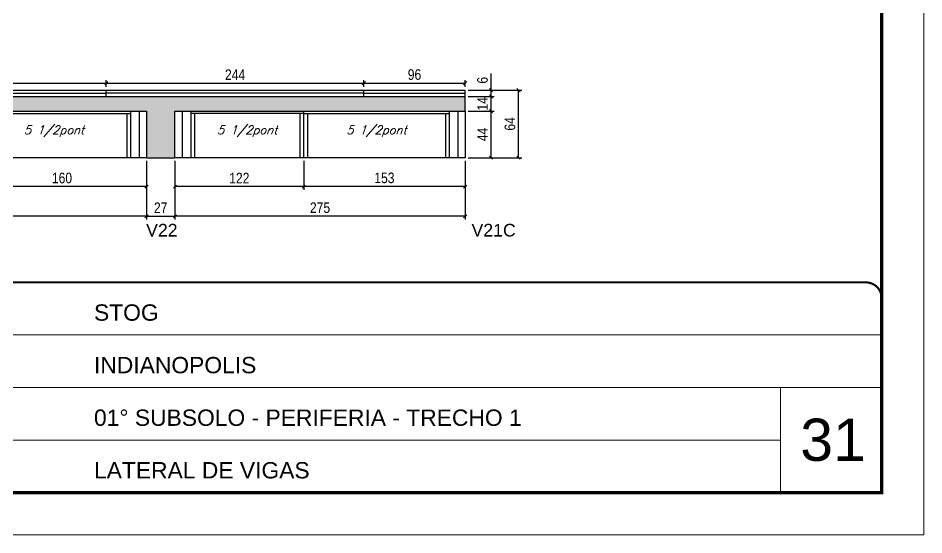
# Model space of a CAD drawing. Extents: x 0 to 6325, y 5574 to 19307.
# Drawn here: x 3797 to 4655, y 9020 to 9510 of the extents above; entities that cross this region are included whole.
import ezdxf

# ---------------------------------------------------------------- set-up
doc = ezdxf.new("R2010")
doc.units = 0
doc.linetypes.add('CONTINUO', pattern=[0])
doc.linetypes.add('DASHED', pattern=[0.75, 0.5, -0.25])
for name, color, linetype in [('1', 1, 'Continuous'), ('5', 5, 'Continuous'), ('COTA', 241, 'Continuous'), ('Painéis', 200, 'Continuous'), ('SARR_2.2x7', 40, 'Continuous'), ('SARR_3.5x7', 81, 'Continuous'), ('SARR_EDITAR', 141, 'Continuous'), ('texto', 7, 'Continuous')]:
    doc.layers.add(name, color=color, linetype=linetype)
for name, color, linetype, lineweight in [('CARIMBO', 255, 'Continuous', 9), ('Folhas', 255, 'Continuous', 9), ('SARRAFO DE PRESSAO', 251, 'DASHED', 9)]:
    doc.layers.add(name, color=color, linetype=linetype, lineweight=lineweight)
doc.styles.add('arial', font='arial.ttf')
doc.styles.add('COTA TECNICA', font='techl___.ttf', dxfattribs={"height": 10})
doc.styles.add('Romans', font='romans.shx')
doc.styles.get("Standard").update_dxf_attribs({"font": 'arial.ttf'})
doc.dimstyles.new('PAINEL', dxfattribs={"dimtxt": 10, "dimasz": 3, "dimexe": 3, "dimexo": 3, "dimgap": 3, "dimtad": 1, "dimdec": 1, "dimzin": 12, "dimdsep": 46, "dimtxsty": 'COTA TECNICA', "dimblk1": 'OBLIQUE', "dimblk2": 'OBLIQUE', "dimsah": 1, "dimcen": 0.9, "dimclrd": 4, "dimclre": 4, "dimclrt": 240, "dimadec": 1, "dimazin": 3, "dimtfac": 1, "dimtdec": 1, "dimtmove": 0, "dimatfit": 3, "dimfxl": 1, "dimtolj": 1, "dimtzin": 12, "dimarcsym": 0})

# ---------------------------------------------------------------- blocks, each defined once
blk = doc.blocks.new('9999999999')
at = {"color": 30, "linetype": 'CONTINUO'}
for p, q in [((98564.56, 34379.64), (99583.98, 34379.64)), ((98564.56, 34329.83), (99487.98, 34329.83)), ((99583.98, 34329.83), (99487.98, 34329.83)), ((99487.98, 34329.83), (99487.98, 34230.21)), ((98564.56, 34280.02), (99487.98, 34280.02))]:
    blk.add_line(p, q, dxfattribs=at)
at = {"color": 30, "linetype": 'CONTINUO', "const_width": 2}
blk.add_lwpolyline([(99583.98, 34230.21), (99583.98, 34414.45, 0.414214), (99568.98, 34429.45), (98228.98, 34429.45, 0.414214), (98213.98, 34414.45), (98213.98, 34245.21, 0.414214), (98228.98, 34230.21), (99583.98, 34230.21)], format="xyb", dxfattribs=at)
at = {"layer": 'Folhas'}
blk.add_lwpolyline([(98138.98, 34190.21), (99623.98, 34190.21), (99623.98, 35240.21), (98138.98, 35240.21)], close=True, dxfattribs=at)
at = {"layer": 'Folhas', "color": 30, "const_width": 3}
blk.add_lwpolyline([(98213.98, 34230.21), (99583.98, 34230.21), (99583.98, 35200.21), (98213.98, 35200.21)], close=True, dxfattribs=at)
at = {"color": 7, "linetype": 'Continuous', "ltscale": 5, "style": 'arial'}
for s, height, p in [('STOG', 15.483, (98837.68, 34393.13)), ('INDIANOPOLIS', 15.4829, (98837.68, 34343.32)), ('01° SUBSOLO - PERIFERIA - TRECHO 1', 15.4829, (98837.68, 34293.51)), ('LATERAL DE VIGAS', 15.4829, (98837.68, 34243.7))]:
    blk.add_text(s, height=height, dxfattribs=at).set_placement(p)
blk = doc.blocks.new('_Oblique')
at = {"layer": '1', "color": 0, "lineweight": -2}
blk.add_line((-0.5, -0.5), (0.5, 0.5), dxfattribs=at)
blk = doc.blocks.new('*D3371')
at = {"layer": 'COTA', "color": 4, "lineweight": -2, "transparency": 16777216}
for p, q in [((3945.37, 9374.38), (3945.37, 9318.85)), ((4220.37, 9374.38), (4220.37, 9318.85)), ((4220.37, 9321.85), (3945.37, 9321.85))]:
    blk.add_line(p, q, dxfattribs=at)
at = {"layer": 'Defpoints', "color": 0, "transparency": 16777216}
for p in [(3945.37, 9377.38), (4220.37, 9377.38), (3945.37, 9321.85)]:
    blk.add_point(p, dxfattribs=at)
at = {"layer": 'COTA', "color": 4, "lineweight": -2, "transparency": 16777216, "xscale": 3, "yscale": 3, "zscale": 3, "rotation": 180}
blk.add_blockref('_Oblique', (3945.37, 9321.85), dxfattribs=at)
at = {"layer": 'COTA', "color": 4, "lineweight": -2, "transparency": 16777216, "xscale": 3, "yscale": 3, "zscale": 3}
blk.add_blockref('_Oblique', (4220.37, 9321.85), dxfattribs=at)
at = {"layer": 'COTA', "color": 240, "transparency": 16777216, "insert": (4082.87, 9329.96), "char_height": 10, "attachment_point": 5, "style": 'COTA TECNICA'}
blk.add_mtext('\\A1;275', dxfattribs=at)
blk = doc.blocks.new('*D3372')
at = {"layer": 'COTA', "color": 4, "lineweight": -2, "transparency": 16777216}
for p, q in [((4223.37, 9421.38), (4247.91, 9421.38)), ((4244.91, 9377.38), (4244.91, 9421.38)), ((4223.37, 9377.38), (4247.91, 9377.38))]:
    blk.add_line(p, q, dxfattribs=at)
at = {"layer": 'Defpoints', "color": 0, "transparency": 16777216}
for p in [(4220.37, 9421.38), (4244.91, 9421.38), (4220.37, 9377.38)]:
    blk.add_point(p, dxfattribs=at)
at = {"layer": 'COTA', "color": 4, "lineweight": -2, "transparency": 16777216, "xscale": 3, "yscale": 3, "zscale": 3}
for p, rotation in [((4244.91, 9421.38), 90), ((4244.91, 9377.38), 270)]:
    blk.add_blockref('_Oblique', p, dxfattribs=dict(at, rotation=rotation))
at = {"layer": 'COTA', "color": 240, "transparency": 16777216, "insert": (4236.84, 9399.38), "char_height": 10, "attachment_point": 5, "rotation": 90, "style": 'COTA TECNICA'}
blk.add_mtext('\\A1;44', dxfattribs=at)
blk = doc.blocks.new('*D4433')
at = {"layer": 'COTA', "color": 4, "lineweight": -2, "transparency": 16777216}
for p, q in [((4223.37, 9435.38), (4247.91, 9435.38)), ((4244.91, 9421.38), (4244.91, 9435.38)), ((4223.37, 9421.38), (4247.91, 9421.38))]:
    blk.add_line(p, q, dxfattribs=at)
at = {"layer": 'Defpoints', "color": 0, "transparency": 16777216}
for p in [(4220.37, 9435.38), (4244.91, 9435.38), (4220.37, 9421.38)]:
    blk.add_point(p, dxfattribs=at)
at = {"layer": 'COTA', "color": 4, "lineweight": -2, "transparency": 16777216, "xscale": 3, "yscale": 3, "zscale": 3}
for p, rotation in [((4244.91, 9435.38), 90), ((4244.91, 9421.38), 270)]:
    blk.add_blockref('_Oblique', p, dxfattribs=dict(at, rotation=rotation))
at = {"layer": 'COTA', "color": 240, "transparency": 16777216, "insert": (4236.84, 9428.38), "char_height": 10, "attachment_point": 5, "rotation": 90, "style": 'COTA TECNICA'}
blk.add_mtext('\\A1;14', dxfattribs=at)
blk = doc.blocks.new('*D3373')
at = {"layer": 'COTA', "color": 4, "lineweight": -2, "transparency": 16777216}
for p, q in [((4223.37, 9441.38), (4273.91, 9441.38)), ((4270.91, 9377.38), (4270.91, 9441.38)), ((4223.37, 9377.38), (4273.91, 9377.38))]:
    blk.add_line(p, q, dxfattribs=at)
at = {"layer": 'Defpoints', "color": 0, "transparency": 16777216}
for p in [(4220.37, 9441.38), (4270.91, 9441.38), (4220.37, 9377.38)]:
    blk.add_point(p, dxfattribs=at)
at = {"layer": 'COTA', "color": 4, "lineweight": -2, "transparency": 16777216, "xscale": 3, "yscale": 3, "zscale": 3}
for p, rotation in [((4270.91, 9441.38), 90), ((4270.91, 9377.38), 270)]:
    blk.add_blockref('_Oblique', p, dxfattribs=dict(at, rotation=rotation))
at = {"layer": 'COTA', "color": 240, "transparency": 16777216, "insert": (4262.81, 9409.38), "char_height": 10, "attachment_point": 5, "rotation": 90, "style": 'COTA TECNICA'}
blk.add_mtext('\\A1;64', dxfattribs=at)
blk = doc.blocks.new('*D3374')
at = {"layer": 'COTA', "color": 4, "lineweight": -2, "transparency": 16777216}
for p, q in [((4067.37, 9374.38), (4067.37, 9346.97)), ((4220.37, 9374.38), (4220.37, 9346.97)), ((4220.37, 9349.97), (4067.37, 9349.97))]:
    blk.add_line(p, q, dxfattribs=at)
at = {"layer": 'Defpoints', "color": 0, "transparency": 16777216}
for p in [(4067.37, 9377.38), (4220.37, 9377.38), (4067.37, 9349.97)]:
    blk.add_point(p, dxfattribs=at)
at = {"layer": 'COTA', "color": 4, "lineweight": -2, "transparency": 16777216, "xscale": 3, "yscale": 3, "zscale": 3, "rotation": 180}
blk.add_blockref('_Oblique', (4067.37, 9349.97), dxfattribs=at)
at = {"layer": 'COTA', "color": 4, "lineweight": -2, "transparency": 16777216, "xscale": 3, "yscale": 3, "zscale": 3}
blk.add_blockref('_Oblique', (4220.37, 9349.97), dxfattribs=at)
at = {"layer": 'COTA', "color": 240, "transparency": 16777216, "insert": (4143.87, 9358.19), "char_height": 10, "attachment_point": 5, "style": 'COTA TECNICA'}
blk.add_mtext('\\A1;153', dxfattribs=at)
blk = doc.blocks.new('*D4434')
at = {"layer": 'COTA', "color": 4, "lineweight": -2, "transparency": 16777216}
for p, q in [((3945.37, 9374.38), (3945.37, 9346.97)), ((4067.37, 9374.38), (4067.37, 9346.97)), ((4067.37, 9349.97), (3945.37, 9349.97))]:
    blk.add_line(p, q, dxfattribs=at)
at = {"layer": 'Defpoints', "color": 0, "transparency": 16777216}
for p in [(3945.37, 9377.38), (4067.37, 9377.38), (3945.37, 9349.97)]:
    blk.add_point(p, dxfattribs=at)
at = {"layer": 'COTA', "color": 4, "lineweight": -2, "transparency": 16777216, "xscale": 3, "yscale": 3, "zscale": 3, "rotation": 180}
blk.add_blockref('_Oblique', (3945.37, 9349.97), dxfattribs=at)
at = {"layer": 'COTA', "color": 4, "lineweight": -2, "transparency": 16777216, "xscale": 3, "yscale": 3, "zscale": 3}
blk.add_blockref('_Oblique', (4067.37, 9349.97), dxfattribs=at)
at = {"layer": 'COTA', "color": 240, "transparency": 16777216, "insert": (4006.37, 9358.03), "char_height": 10, "attachment_point": 5, "style": 'COTA TECNICA'}
blk.add_mtext('\\A1;122', dxfattribs=at)
blk = doc.blocks.new('*D3375')
at = {"layer": 'COTA', "color": 4, "lineweight": -2, "transparency": 16777216}
for p, q in [((3636.37, 9374.38), (3636.37, 9318.85)), ((3918.37, 9374.38), (3918.37, 9318.85)), ((3918.37, 9321.85), (3636.37, 9321.85))]:
    blk.add_line(p, q, dxfattribs=at)
at = {"layer": 'Defpoints', "color": 0, "transparency": 16777216}
for p in [(3636.37, 9377.38), (3918.37, 9377.38), (3636.37, 9321.85)]:
    blk.add_point(p, dxfattribs=at)
at = {"layer": 'COTA', "color": 4, "lineweight": -2, "transparency": 16777216, "xscale": 3, "yscale": 3, "zscale": 3, "rotation": 180}
blk.add_blockref('_Oblique', (3636.37, 9321.85), dxfattribs=at)
at = {"layer": 'COTA', "color": 4, "lineweight": -2, "transparency": 16777216, "xscale": 3, "yscale": 3, "zscale": 3}
blk.add_blockref('_Oblique', (3918.37, 9321.85), dxfattribs=at)
at = {"layer": 'COTA', "color": 240, "transparency": 16777216, "insert": (3777.37, 9329.95), "char_height": 10, "attachment_point": 5, "style": 'COTA TECNICA'}
blk.add_mtext('\\A1;282', dxfattribs=at)
blk = doc.blocks.new('*D3376')
at = {"layer": 'COTA', "color": 4, "lineweight": -2, "transparency": 16777216}
for p, q in [((3758.37, 9374.38), (3758.37, 9346.97)), ((3918.37, 9374.38), (3918.37, 9346.97)), ((3918.37, 9349.97), (3758.37, 9349.97))]:
    blk.add_line(p, q, dxfattribs=at)
at = {"layer": 'Defpoints', "color": 0, "transparency": 16777216}
for p in [(3758.37, 9377.38), (3918.37, 9377.38), (3758.37, 9349.97)]:
    blk.add_point(p, dxfattribs=at)
at = {"layer": 'COTA', "color": 4, "lineweight": -2, "transparency": 16777216, "xscale": 3, "yscale": 3, "zscale": 3, "rotation": 180}
blk.add_blockref('_Oblique', (3758.37, 9349.97), dxfattribs=at)
at = {"layer": 'COTA', "color": 4, "lineweight": -2, "transparency": 16777216, "xscale": 3, "yscale": 3, "zscale": 3}
blk.add_blockref('_Oblique', (3918.37, 9349.97), dxfattribs=at)
at = {"layer": 'COTA', "color": 240, "transparency": 16777216, "insert": (3838.37, 9358.08), "char_height": 10, "attachment_point": 5, "style": 'COTA TECNICA'}
blk.add_mtext('\\A1;160', dxfattribs=at)
blk = doc.blocks.new('*D4437')
at = {"layer": 'COTA', "color": 4, "lineweight": -2, "transparency": 16777216}
for p, q in [((4244.91, 9441.38), (4244.91, 9457.05)), ((4223.37, 9441.38), (4247.91, 9441.38)), ((4244.91, 9435.38), (4244.91, 9441.38)), ((4223.37, 9435.38), (4247.91, 9435.38))]:
    blk.add_line(p, q, dxfattribs=at)
at = {"layer": 'Defpoints', "color": 0, "transparency": 16777216}
for p in [(4220.37, 9441.38), (4244.91, 9441.38), (4220.37, 9435.38)]:
    blk.add_point(p, dxfattribs=at)
at = {"layer": 'COTA', "color": 4, "lineweight": -2, "transparency": 16777216, "xscale": 3, "yscale": 3, "zscale": 3}
for p, rotation in [((4244.91, 9441.38), 90), ((4244.91, 9435.38), 270)]:
    blk.add_blockref('_Oblique', p, dxfattribs=dict(at, rotation=rotation))
at = {"layer": 'COTA', "color": 240, "transparency": 16777216, "insert": (4236.81, 9450.71), "char_height": 10, "attachment_point": 5, "rotation": 90, "style": 'COTA TECNICA'}
blk.add_mtext('\\A1;6', dxfattribs=at)
blk = doc.blocks.new('*D3382')
at = {"layer": 'COTA', "color": 4, "lineweight": -2, "transparency": 16777216}
for p, q in [((3918.37, 9374.38), (3918.37, 9318.85)), ((3945.37, 9374.38), (3945.37, 9318.85)), ((3918.37, 9321.85), (3945.37, 9321.85))]:
    blk.add_line(p, q, dxfattribs=at)
at = {"layer": 'Defpoints', "color": 0, "transparency": 16777216}
for p in [(3918.37, 9377.38), (3945.37, 9377.38), (3945.37, 9321.85)]:
    blk.add_point(p, dxfattribs=at)
at = {"layer": 'COTA', "color": 4, "lineweight": -2, "transparency": 16777216, "xscale": 3, "yscale": 3, "zscale": 3, "rotation": 180}
blk.add_blockref('_Oblique', (3918.37, 9321.85), dxfattribs=at)
at = {"layer": 'COTA', "color": 4, "lineweight": -2, "transparency": 16777216, "xscale": 3, "yscale": 3, "zscale": 3}
blk.add_blockref('_Oblique', (3945.37, 9321.85), dxfattribs=at)
at = {"layer": 'COTA', "color": 240, "transparency": 16777216, "insert": (3931.87, 9329.93), "char_height": 10, "attachment_point": 5, "style": 'COTA TECNICA'}
blk.add_mtext('\\A1;27', dxfattribs=at)
blk = doc.blocks.new('*D4439')
at = {"layer": 'COTA', "color": 4, "lineweight": -2, "transparency": 16777216}
for p, q in [((3636.37, 9444.38), (3636.37, 9450.93)), ((3880.37, 9444.38), (3880.37, 9450.93)), ((3636.37, 9447.93), (3880.37, 9447.93))]:
    blk.add_line(p, q, dxfattribs=at)
at = {"layer": 'Defpoints', "color": 0, "transparency": 16777216}
for p in [(3636.37, 9441.38), (3880.37, 9447.93), (3880.37, 9441.38)]:
    blk.add_point(p, dxfattribs=at)
at = {"layer": 'COTA', "color": 4, "lineweight": -2, "transparency": 16777216, "xscale": 3, "yscale": 3, "zscale": 3, "rotation": 180}
blk.add_blockref('_Oblique', (3636.37, 9447.93), dxfattribs=at)
at = {"layer": 'COTA', "color": 4, "lineweight": -2, "transparency": 16777216, "xscale": 3, "yscale": 3, "zscale": 3}
blk.add_blockref('_Oblique', (3880.37, 9447.93), dxfattribs=at)
at = {"layer": 'COTA', "color": 240, "transparency": 16777216, "insert": (3758.37, 9456.01), "char_height": 10, "attachment_point": 5, "style": 'COTA TECNICA'}
blk.add_mtext('\\A1;244', dxfattribs=at)
blk = doc.blocks.new('*D4440')
at = {"layer": 'COTA', "color": 4, "lineweight": -2, "transparency": 16777216}
for p, q in [((3880.37, 9444.38), (3880.37, 9450.93)), ((4124.37, 9444.38), (4124.37, 9450.93)), ((3880.37, 9447.93), (4124.37, 9447.93))]:
    blk.add_line(p, q, dxfattribs=at)
at = {"layer": 'Defpoints', "color": 0, "transparency": 16777216}
for p in [(3880.37, 9441.38), (4124.37, 9447.93), (4124.37, 9441.38)]:
    blk.add_point(p, dxfattribs=at)
at = {"layer": 'COTA', "color": 4, "lineweight": -2, "transparency": 16777216, "xscale": 3, "yscale": 3, "zscale": 3, "rotation": 180}
blk.add_blockref('_Oblique', (3880.37, 9447.93), dxfattribs=at)
at = {"layer": 'COTA', "color": 4, "lineweight": -2, "transparency": 16777216, "xscale": 3, "yscale": 3, "zscale": 3}
blk.add_blockref('_Oblique', (4124.37, 9447.93), dxfattribs=at)
at = {"layer": 'COTA', "color": 240, "transparency": 16777216, "insert": (4002.37, 9456.01), "char_height": 10, "attachment_point": 5, "style": 'COTA TECNICA'}
blk.add_mtext('\\A1;244', dxfattribs=at)
blk = doc.blocks.new('*D3383')
at = {"layer": 'COTA', "color": 4, "lineweight": -2, "transparency": 16777216}
for p, q in [((4124.37, 9444.38), (4124.37, 9450.93)), ((4220.37, 9444.38), (4220.37, 9450.93)), ((4124.37, 9447.93), (4220.37, 9447.93))]:
    blk.add_line(p, q, dxfattribs=at)
at = {"layer": 'Defpoints', "color": 0, "transparency": 16777216}
for p in [(4124.37, 9441.38), (4220.37, 9447.93), (4220.37, 9441.38)]:
    blk.add_point(p, dxfattribs=at)
at = {"layer": 'COTA', "color": 4, "lineweight": -2, "transparency": 16777216, "xscale": 3, "yscale": 3, "zscale": 3, "rotation": 180}
blk.add_blockref('_Oblique', (4124.37, 9447.93), dxfattribs=at)
at = {"layer": 'COTA', "color": 4, "lineweight": -2, "transparency": 16777216, "xscale": 3, "yscale": 3, "zscale": 3}
blk.add_blockref('_Oblique', (4220.37, 9447.93), dxfattribs=at)
at = {"layer": 'COTA', "color": 240, "transparency": 16777216, "insert": (4172.37, 9456.07), "char_height": 10, "attachment_point": 5, "style": 'COTA TECNICA'}
blk.add_mtext('\\A1;96', dxfattribs=at)

msp = doc.modelspace()

# ---------------------------------------------------------------- hatches: boundary and pattern name
at = {"layer": 'COTA'}
h = msp.add_hatch(dxfattribs=at)
h.set_pattern_fill('AR-CONC', color=256, scale=0.03)
h.set_pattern_definition([(50, (-2e-12, 1148.575), (5.46554, -0.4781726), [0.5715, -6.2865]), (355, (-2e-12, 1148.575), (-1.0573026, 5.7317054), [0.4572, -5.0292175]), (100.451445, (0.4555, 1148.535), (4.4082374, 5.2535326), [0.4857003, -5.3427073]), (46.1842, (-2e-12, 1150.099), (8.132371, -1.26127), [0.85725, -9.42975]), (96.63556, (0.678, 1149.994), (7.122124, 7.422784), [0.728551, -8.014068]), (351.18415, (-2e-12, 1150.099), (7.122124, 7.422784), [0.685799, -7.543792]), (21, (0.762, 1149.718), (4.5484317, -3.067956), [0.5715, -6.2865]), (326, (0.762, 1149.718), (1.854061, 5.525639), [0.4572, -5.0292]), (71.451445, (1.141, 1149.4624), (6.4024926, 2.457683), [0.4857003, -5.342698]), (37.5, (-2e-12, 1148.5751), (0.0926581, 2.53665117), [0, -4.96824, 0, -5.1054, 0, -5.04825]), (7.5, (-2e-12, 1148.575), (2.0045899, 3.00541724), [0, -2.91084, 0, -4.85394, 0, -1.92405]), (327.5, (-1.6993, 1148.5751), (4.06771786, -0.1718623), [0, -1.905, 0, -5.9436, 0, -7.8867]), (317.5, (-2.4613, 1148.575), (4.4438754, 0.7627947), [0, -2.4765, 0, -3.94716, 0, -5.6007])])
h.paths.add_polyline_path([(4220.37, 9435.38), (3636.37, 9435.38), (3636.37, 9421.38), (3918.37, 9421.38), (3918.37, 9377.38), (3945.37, 9377.38), (3945.37, 9421.38), (4220.37, 9421.38)])

# ---------------------------------------------------------------- linework, layer by layer
for p, q in [((4220.37, 9421.38), (4220.37, 9435.38)), ((3918.37, 9377.38), (3945.37, 9377.38))]:
    msp.add_line(p, q, dxfattribs=at)
at = {"layer": 'Painéis', "linetype": 'ByBlock'}
for p, q in [((3636.37, 9441.38), (4220.37, 9441.38)), ((3880.37, 9435.38), (3880.37, 9441.38)), ((4124.37, 9435.38), (4124.37, 9441.38)), ((4220.37, 9435.38), (4220.37, 9441.38)), ((3636.37, 9435.38), (4220.37, 9435.38)), ((3636.37, 9421.38), (3918.37, 9421.38)), ((3918.37, 9421.38), (3918.37, 9377.38)), ((3945.37, 9377.38), (3945.37, 9421.38)), ((3945.37, 9421.38), (4220.37, 9421.38)), ((4067.37, 9377.38), (4067.37, 9421.38)), ((4220.37, 9421.38), (4220.37, 9377.38)), ((3918.37, 9377.38), (3636.37, 9377.38)), ((4220.37, 9377.38), (3945.37, 9377.38))]:
    msp.add_line(p, q, dxfattribs=at)
at = {"layer": 'SARR_2.2x7', "linetype": 'Continuous'}
for p, q in [((3758.37, 9419.18), (3903.37, 9419.18)), ((3911.37, 9421.38), (3911.37, 9377.38)), ((3952.37, 9421.38), (3952.37, 9377.38)), ((4067.37, 9419.18), (3960.37, 9419.18)), ((4067.37, 9419.18), (4205.37, 9419.18)), ((4213.37, 9421.38), (4213.37, 9377.38))]:
    msp.add_line(p, q, dxfattribs=at)
at = {"layer": 'SARR_3.5x7'}
for p, q in [((3899.87, 9419.18), (3899.87, 9377.38)), ((3903.37, 9421.38), (3903.37, 9377.38)), ((3960.37, 9421.38), (3960.37, 9377.38)), ((3963.87, 9419.18), (3963.87, 9377.38)), ((4063.87, 9419.18), (4063.87, 9377.38)), ((4070.87, 9419.18), (4070.87, 9377.38)), ((4201.87, 9419.18), (4201.87, 9377.38)), ((4205.37, 9421.38), (4205.37, 9377.38))]:
    msp.add_line(p, q, dxfattribs=at)
at = {"layer": 'SARR_EDITAR'}
for p, q in [((3636.37, 9438.38), (3880.37, 9438.38)), ((4124.37, 9438.38), (3880.37, 9438.38)), ((4124.37, 9438.38), (4220.37, 9438.38))]:
    msp.add_line(p, q, dxfattribs=at)

# ---------------------------------------------------------------- block references
at = {"layer": 'SARRAFO DE PRESSAO', "color": 6, "linetype": 'ByBlock'}
msp.add_blockref('9999999999', (-94968.98, -25170.23), dxfattribs=at)

# ---------------------------------------------------------------- texts
at = {"layer": '5', "linetype": 'Continuous'}
for s, p in [('V22', (3918.06, 9302.68)), ('V21C', (4226.37, 9302.68))]:
    msp.add_text(s, height=12, rotation=0.00004, dxfattribs=at).set_placement(p)
at = {"layer": 'CARIMBO', "style": 'arial'}
msp.add_text('31', height=40, dxfattribs=at).set_placement((4537.86, 9090.12))
at = {"layer": 'texto', "color": 2, "char_height": 8, "attachment_point": 5, "style": 'Romans'}
for insert in [(3830.87, 9402.38), (4013.87, 9402.38), (4136.37, 9402.38)]:
    msp.add_mtext('{\\Q19;\\C256;5 1/2pont}', dxfattribs=dict(at, insert=insert))

# ---------------------------------------------------------------- dimensions: what is measured, and where the dimension line sits
at = {"layer": 'COTA'}
for base, p1, p2, picture, middle in [((3880.37, 9447.93), (3636.37, 9441.38), (3880.37, 9441.38), '*D4439', (3758.37, 9456.01)), ((4124.37, 9447.93), (3880.37, 9441.38), (4124.37, 9441.38), '*D4440', (4002.37, 9456.01)), ((4220.37, 9447.93), (4124.37, 9441.38), (4220.37, 9441.38), '*D3383', (4172.37, 9456.07)), ((3945.37, 9321.85), (3918.37, 9377.38), (3945.37, 9377.38), '*D3382', (3931.87, 9329.93))]:
    dim = msp.add_linear_dim(base=base, p1=p1, p2=p2, dimstyle='PAINEL', dxfattribs=at)
    dim.commit()
    dim.dimension.update_dxf_attribs({"geometry": picture, "text_midpoint": middle})
for base, p1, p2, angle, picture, middle in [((4244.91, 9441.38), (4220.37, 9435.38), (4220.37, 9441.38), 90, '*D4437', (4236.81, 9450.71)), ((4270.91, 9441.38), (4220.37, 9377.38), (4220.37, 9441.38), 90, '*D3373', (4262.81, 9409.38)), ((4244.91, 9421.38), (4220.37, 9377.38), (4220.37, 9421.38), 90, '*D3372', (4236.84, 9399.38)), ((3636.37, 9321.85), (3918.37, 9377.38), (3636.37, 9377.38), 180, '*D3375', (3777.37, 9329.95)), ((3758.37, 9349.97), (3918.37, 9377.38), (3758.37, 9377.38), 180, '*D3376', (3838.37, 9358.08)), ((3945.37, 9321.85), (4220.37, 9377.38), (3945.37, 9377.38), 180, '*D3371', (4082.87, 9329.96)), ((3945.37, 9349.97), (4067.37, 9377.38), (3945.37, 9377.38), 180, '*D4434', (4006.37, 9358.03)), ((4067.37, 9349.97), (4220.37, 9377.38), (4067.37, 9377.38), 180, '*D3374', (4143.87, 9358.19))]:
    dim = msp.add_linear_dim(base=base, p1=p1, p2=p2, angle=angle, dimstyle='PAINEL', dxfattribs=at)
    dim.commit()
    dim.dimension.update_dxf_attribs({"geometry": picture, "text_midpoint": middle})
dim = msp.add_linear_dim(base=(4244.91, 9435.38), p1=(4220.37, 9421.38), p2=(4220.37, 9435.38), angle=90, dimstyle='PAINEL', dxfattribs=at)
dim.commit()
dim.dimension.update_dxf_attribs({"geometry": '*D4433', "text_midpoint": (4244.91, 9428.38), "dimtype": 160})

doc.saveas('drawing.dxf')
